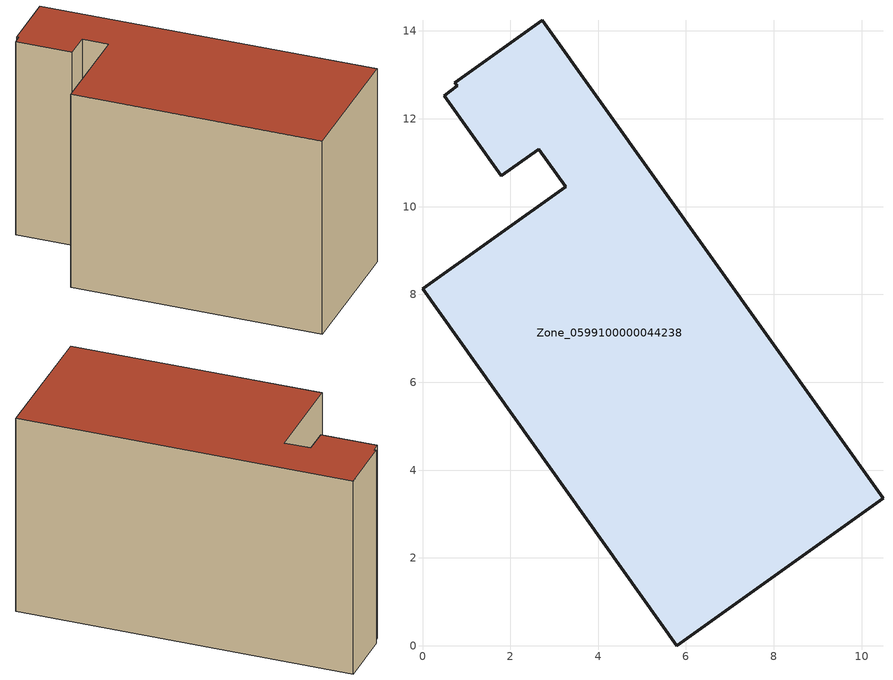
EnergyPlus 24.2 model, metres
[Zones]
Zone_0599100000044238
 floor ground (C_G): 0.79,12.75 0.73,12.82 2.73,14.24 10.49,3.36 5.79,0 0,8.12 3.26,10.46 2.65,11.31 1.8,10.71 0.5,12.53 z0
 wall outside (C_F): 10.49,3.36 2.73,14.24 0.73,12.82 0.79,12.75 0.5,12.53 1.8,10.71 2.65,11.31 3.26,10.46 0,8.12 5.79,0 10.49,3.36 z0:8.23
 roof outside (C_R): 0.5,12.53 1.8,10.71 2.65,11.31 3.26,10.46 0,8.12 5.79,0 10.49,3.36 2.73,14.24 0.73,12.82 0.79,12.75 z8.23
[BUILDING]
Pand.0599100000044238: North Axis=0; Terrain=City; Loads Convergence Tolerance Value=0.04; Temperature Convergence Tolerance Value=0.4; Solar Distribution=FullExterior; Maximum Number of Warmup Days=25; Minimum Number of Warmup Days=1
[Site:Location]
Rotterdam.The.Hague.AP_ZH_NLD Design_Conditions: Latitude=51.96; Longitude=4.45; Time Zone=1; Elevation=-4.5
[SITE:GROUNDTEMPERATURE:BUILDINGSURFACE]
18, 18, 18, 18, 18, 18, 18, 18, 18, 18, 18, 18
[MATERIAL] Thermal Absorptance=0.9; Solar Absorptance=0.7; Visible Absorptance=0.7
Name | Roughness | Thickness | Conductivity | Density | Specific Heat
G.TI.1975-1991 | MediumSmooth | 0.15 | 0.288461 | 540 | 1210
F.TI.1975-1991 | Rough | 0.3 | 0.230769 | 1920 | 840
R.TI.1975-1991 | MediumRough | 0.2 | 0.153846 | 1500 | 1000
[CONSTRUCTION]
C_G: G.TI.1975-1991
C_F: F.TI.1975-1991
C_R: R.TI.1975-1991
[ZONE]
Zone_0599100000044238: Type=1; Multiplier=1; Ceiling Height=Autocalculate; Volume=Autocalculate; Floor Area=autocalculate; Part of Total Floor Area=Yes
[ZONEINFILTRATION:DESIGNFLOWRATE]
Infil_Zone_0599100000044238: Zone or ZoneList or Space or SpaceList=Zone_0599100000044238; Schedule=AlwaysOn; Design Flow Rate Calculation Method=Flow/Area; Flow Rate per Floor Area=0.003; Constant Term Coefficient=1; Temperature Term Coefficient=0; Velocity Term Coefficient=0; Velocity Squared Term Coefficient=0
[HVACTEMPLATE:ZONE:IDEALLOADSAIRSYSTEM]
Zone_0599100000044238: Maximum Heating Supply Air Temperature=50; Minimum Cooling Supply Air Temperature=13; Maximum Heating Supply Air Humidity Ratio=0.0156; Minimum Cooling Supply Air Humidity Ratio=0.0077; Heating Limit=NoLimit; Cooling Limit=NoLimit; Dehumidification Control Type=ConstantSensibleHeatRatio; Cooling Sensible Heat Ratio=0.7; Dehumidification Setpoint=60; Humidification Control Type=None; Humidification Setpoint=30; Outdoor Air Method=None; Outdoor Air Flow Rate per Person=0.00944; Outdoor Air Flow Rate per Zone Floor Area=0; Outdoor Air Flow Rate per Zone=0; Demand Controlled Ventilation Type=None; Outdoor Air Economizer Type=NoEconomizer; Heat Recovery Type=None; Sensible Heat Recovery Effectiveness=0.7; Latent Heat Recovery Effectiveness=0.65
[ZONECONTROL:THERMOSTAT]
ThermostatControl_Zone_0599100000044238: Zone or ZoneList=Zone_0599100000044238; Control Type Schedule=DualSetpointControlType; Control 1=Thermostat_Zone_0599100000044238; Temperature Difference Between Cutout And Setpoint=0
[THERMOSTATSETPOINT:DUALSETPOINT]
Thermostat_Zone_0599100000044238: Heating Setpoint Temperature Schedule=HeatingSetpoint_Zone_0599100000044238; Cooling Setpoint Temperature Schedule=CoolingSetpoint_Zone_0599100000044238
[SCHEDULE:COMPACT]
HeatingSetpoint_Zone_0599100000044238: Through: 12/31, For: AllDays, Until: 24:00, 21
CoolingSetpoint_Zone_0599100000044238: Through: 12/31, For: AllDays, Until: 24:00, 24
DualSetpointControlType: Through: 12/31, For: AllDays, Until: 24:00, 4
AlwaysOn: Through: 12/31, For: AllDays, Until: 24:00, 1
